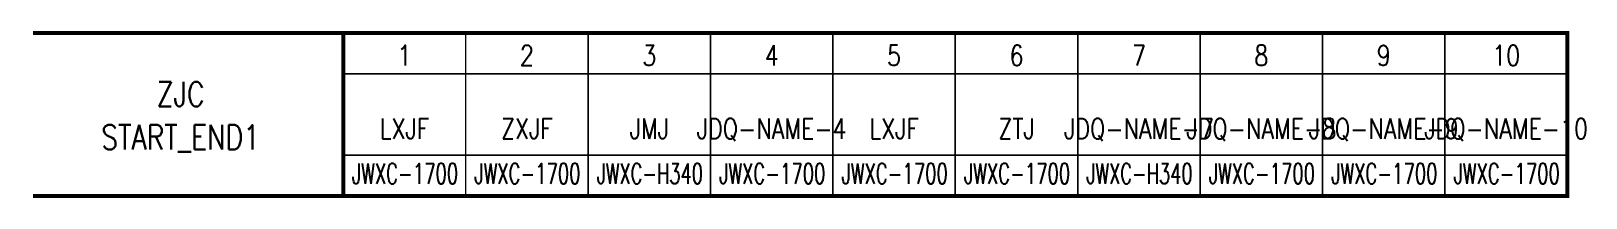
# Model space of a CAD drawing. Header units: millimetres. Extents: x 0 to 190, y 0 to 20.
import ezdxf
from ezdxf.enums import TextEntityAlignment as Align

# ---------------------------------------------------------------- set-up
doc = ezdxf.new("R2010")
doc.units = ezdxf.units.MM
doc.styles.get("Standard").update_dxf_attribs({"font": 'txt.shx', "bigfont": 'hztxt.shx'})

msp = doc.modelspace()

# ---------------------------------------------------------------- linework, layer by layer
for points, const_width in [([(0, 20), (188, 20)], 0.5), ([(38, 15), (38, 0), (188, 0), (188, 20), (38, 20), (38, 15)], 0.5), ([(53, 20), (53, 0)], 0.2), ([(68, 20), (68, 0)], 0.2), ([(83, 20), (83, 0)], 0.2), ([(98, 20), (98, 0)], 0.2), ([(113, 20), (113, 0)], 0.2), ([(128, 20), (128, 0)], 0.2), ([(143, 20), (143, 0)], 0.2), ([(158, 20), (158, 0)], 0.2), ([(173, 20), (173, 0)], 0.2), ([(38, 15), (188, 15)], 0.2), ([(38, 5), (188, 5)], 0.2), ([(0, 0), (188, 0)], 0.5)]:
    msp.add_lwpolyline(points, dxfattribs=dict(const_width=const_width))

# ---------------------------------------------------------------- texts
at = {"width": 0.8}
for s, height, p in [('1', 2.5, (45.5, 16)), ('2', 2.5, (60.5, 16)), ('3', 2.5, (75.5, 16)), ('4', 2.5, (90.5, 16)), ('5', 2.5, (105.5, 16)), ('6', 2.5, (120.5, 16)), ('7', 2.5, (135.5, 16)), ('8', 2.5, (150.5, 16)), ('9', 2.5, (165.5, 16)), ('10', 2.5, (180.5, 16)), ('ZJC', 3, (18.08, 11))]:
    msp.add_text(s, height=height, dxfattribs=at).set_placement(p, align=Align.CENTER)
at = {"color": 0, "width": 0.8}
for s, p in [('LXJF', (45.5, 7)), ('ZXJF', (60.5, 7)), ('JMJ', (75.5, 7)), ('LXJF', (105.5, 7)), ('ZTJ', (120.5, 7))]:
    msp.add_text(s, height=2.5, dxfattribs=at).set_placement(p, align=Align.CENTER)
for s, width, p, p2 in [('JWXC-1700', 0.624, (39.08, 1.5), (52.08, 1.5)), ('JWXC-1700', 0.624, (54.08, 1.5), (67.08, 1.5)), ('JWXC-H340', 0.588679, (69.08, 1.5), (82.08, 1.5)), ('JWXC-1700', 0.624, (84.08, 1.5), (97.08, 1.5)), ('JWXC-1700', 0.624, (99.08, 1.5), (112.08, 1.5)), ('JWXC-1700', 0.624, (114.08, 1.5), (127.08, 1.5)), ('JWXC-H340', 0.588679, (129.08, 1.5), (142.08, 1.5)), ('JWXC-1700', 0.624, (144.08, 1.5), (157.08, 1.5)), ('JWXC-1700', 0.624, (159.08, 1.5), (172.08, 1.5)), ('JWXC-1700', 0.624, (174.08, 1.5), (187.08, 1.5))]:
    msp.add_text(s, height=2.5, dxfattribs=dict(width=width)).set_placement(p, p2, align=Align.FIT)
at = {"width": 0.8}
msp.add_attdef('START_END1', text='X→XI', height=3, dxfattribs=at).set_placement((18.08, 5.72), align=Align.CENTER)
at = {"color": 0, "width": 0.8}
for tag, text, p in [('JDQ-NAME-4', 'JMJF', (90.5, 7)), ('JDQ-NAME-7', 'FMJ', (135.5, 7)), ('JDQ-NAME-8', 'GJF1', (150.5, 7)), ('JDQ-NAME-9', 'GCJ1', (165.5, 7)), ('JDQ-NAME-10', '', (180.5, 7))]:
    msp.add_attdef(tag, text=text, height=2.5, dxfattribs=at).set_placement(p, align=Align.CENTER)

doc.saveas('drawing.dxf')
